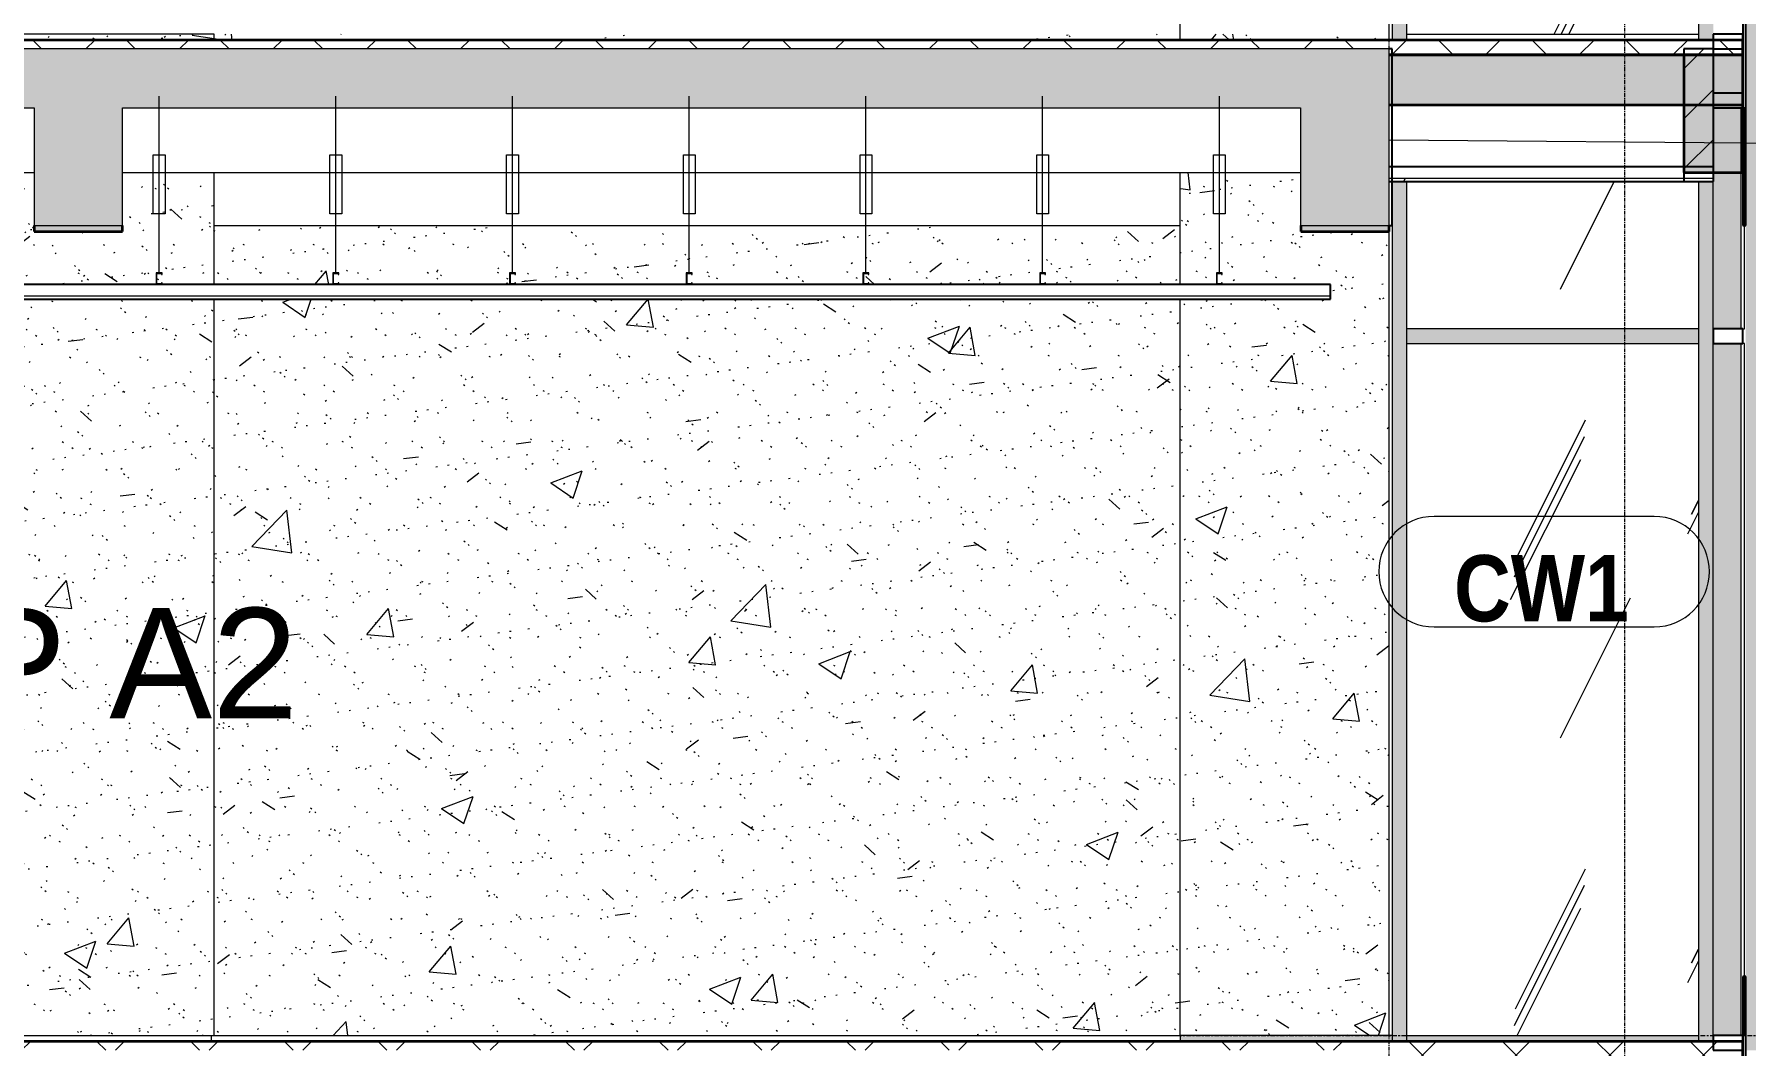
# Model space of a CAD drawing. Header units: millimetres. Extents: x 3451 to 201731, y -8641 to 35300.
# Drawn here: x 39936 to 45747, y 5565 to 9000 of the extents above; entities that cross this region are included whole.
import ezdxf

# ---------------------------------------------------------------- set-up
doc = ezdxf.new("R2010")
doc.units = ezdxf.units.MM
doc.linetypes.add('Centre', pattern=[31.75, 6.35, -4.7625, 15.875, -4.7625])
doc.linetypes.add('Grid Line', pattern=[22.225, 12.7, -3.175, 3.175, -3.175])
for name, color, linetype, lineweight in [('0-1', 7, 'Continuous', 5), ('A-AREA-IDEN', 2, 'Continuous', 9), ('A-CLNG', 13, 'Continuous', 9), ('A-CLNG-1', 13, 'Continuous', 25), ('A-CLNG-PATT-1', 13, 'Continuous', 9), ('A-DETL-GENF', 92, 'Continuous', 9), ('A-DETL-GENF-1', 7, 'Continuous', 9), ('A-DETL-THIN', 151, 'Continuous', 9), ('A-FLOR-1', 10, 'Continuous', 35), ('A-FLOR-3', 192, 'Continuous', 35), ('A-FLOR-LEVL-2', 51, 'Centre', 9), ('A-FLOR-PATT-1', 7, 'Continuous', 9), ('A-FLOR-PATT-3', 8, 'Continuous', 9), ('A-GLAZ-CURT', 52, 'Continuous', 9), ('A-GLAZ-CURT-1', 52, 'Continuous', 18), ('A-GLAZ-CWMG', 51, 'Continuous', 9), ('A-GLAZ-CWMG-1', 51, 'Continuous', 25), ('A-WALL', 113, 'Continuous', 9), ('A-WALL-1', 113, 'Continuous', 25), ('A-WALL-IDEN', 211, 'Continuous', 9), ('A-WALL-PATT-3', 111, 'Continuous', 5), ('A-WALL-PATT-4', 111, 'Continuous', 9), ('I-WALL', 2, 'Continuous', 9), ('I-WALL-2', 2, 'Continuous', 25), ('S-BEAM-1', 12, 'Continuous', 5), ('S-BEAM-2', 10, 'Continuous', 35), ('S-BEAM-3', 7, 'Continuous', 9), ('S-COLS-1', 7, 'Continuous', 9), ('S-GRID-1', 1, 'Grid Line', 9)]:
    doc.layers.add(name, color=color, linetype=linetype, lineweight=lineweight)
doc.styles.add('Arial_1', font='arial.ttf', dxfattribs={"height": 375})
doc.styles.add('Arial_B', font='arialbd.ttf', dxfattribs={"width": 0.85, "height": 225})
pattern_1 = [(45, (49422.43, 14125), (-159.099, 159.099), []), (135, (49422.43, 14125), (-159.099, -159.099), [])]
pattern_2 = [(0, (49422.43, 14125), (1219.2, 304.8), [50.292, -864.108, 50.292, -864.108, -4876.8]), (0, (49422.43, 14125), (1219.2, 304.8), [-1828.8, 50.292, -1778.508, 50.292, -864.108, -2133.6]), (0, (49422.43, 14125), (1219.2, 304.8), [-4572, 50.292, -559.308, 50.292, -1473.708]), (120, (49879.63, 14277.4), (-873.5645, 903.458), [50.292, -864.108, 50.292, -5740.908]), (120, (49879.63, 14277.4), (-873.5645, 903.458), [-964.692, -864.108, 50.292, -1778.508, -3048]), (120, (49879.63, 14277.4), (-873.5645, 903.458), [-3657.6, 50.292, -864.108, 50.292, -2083.308]), (120, (49879.63, 14277.4), (-873.5645, 903.458), [-4622.292, -559.308, 50.292, -1473.708]), (240, (50032.03, 14887), (-345.6355, -1208.258), [50.292, -864.108, 50.292, -5740.908]), (240, (50032.03, 14887), (-345.6355, -1208.258), [-964.692, -864.108, 50.292, -1778.508, -3048]), (240, (50032.03, 14887), (-345.6355, -1208.258), [-3657.6, 50.292, -864.108, 50.292, -2083.308]), (240, (50032.03, 14887), (-345.6355, -1208.258), [-4622.292, -559.308, 50.292, -1473.708])]
pattern_3 = [(63.435, (51212.7, 14229.33), (-0.001, 1524), [532.46, -2875.3]), (63.435, (49688.7, 14229.33), (-0.001, 1524), [532.46, -2875.3]), (63.435, (51942.24, 14523.8), (-0.001, 1524), [532.46, -2875.3]), (63.435, (50418.24, 14523.8), (-0.001, 1524), [532.46, -2875.3]), (63.435, (51831.8, 14419.83), (-0.001, 1524), [532.46, -2875.3]), (63.435, (50307.8, 14419.83), (-0.001, 1524), [532.46, -2875.3]), (63.435, (51719.26, 15015.1), (-0.001, 1524), [258.8, -3148.97]), (63.435, (50195.26, 15015.1), (-0.001, 1524), [258.8, -3148.97]), (63.435, (51645.65, 14922.95), (-0.001, 1524), [532.46, -2875.3]), (63.435, (50121.65, 14922.95), (-0.001, 1524), [532.46, -2875.3]), (63.435, (51658.64, 14989.1), (-0.001, 1524), [532.46, -2875.3]), (63.435, (50134.64, 14989.1), (-0.001, 1524), [532.46, -2875.3]), (63.435, (51043.8, 14698.94), (-0.001, 1524), [532.46, -2875.3]), (63.435, (49519.8, 14698.94), (-0.001, 1524), [532.46, -2875.3]), (63.435, (51056.8, 14776.9), (-0.001, 1524), [532.46, -2875.3]), (63.435, (49532.8, 14776.9), (-0.001, 1524), [532.46, -2875.3]), (63.435, (51060.3, 14833.1), (-0.001, 1524), [532.46, -2875.3]), (63.435, (49536.3, 14833.1), (-0.001, 1524), [532.46, -2875.3])]
pattern_4 = [(50, (49422.4, 14125), (1093.104, -95.634), [114.3, -1257.3]), (355, (49422.4, 14125), (-211.46, 1146.34), [91.44, -1005.84]), (100.451, (49513.5, 14117), (881.66, 1050.7), [97.14, -1068.54]), (46.184, (49422.4, 14429.8), (1626.47, -252.26), [171.45, -1885.95]), (96.636, (49558, 14408.8), (1424.42, 1484.57), [145.71, -1602.81]), (351.184, (49422.4, 14429.8), (1424.43, 1484.55), [137.16, -1508.76]), (21, (49574.8, 14353.6), (909.686, -613.59), [114.3, -1257.3]), (326, (49574.8, 14353.6), (370.81, 1105.13), [91.44, -1005.84]), (71.451, (49650.6, 14302.5), (1280.5, 491.53), [97.14, -1068.54]), (37.5, (49422.43, 14125), (18.531, 507.33), [50.292, -943.356, 50.292, -970.788, -1009.65]), (37.5, (49422.43, 14125), (18.531, 507.33), [-2014.73, 50.29, -959.36]), (7.5, (49422.43, 14125), (400.918, 601.084), [50.292, -531.876, 50.292, -920.496, -384.81]), (7.5, (49422.43, 14125), (400.918, 601.084), [-1552.956, 50.29, -334.52]), (327.5, (49082.58, 14125), (813.545, -34.374), [50.292, -330.708, 50.292, -1138.428, -1577.34]), (327.5, (49082.58, 14125), (813.545, -34.374), [-1569.72, 50.29, -1527.05]), (317.5, (48930.2, 14125), (888.775, 152.56), [50.29, -445.01, 50.29, -739.14, -1120.14]), (317.5, (48930.2, 14125), (888.775, 152.56), [-1284.73, 50.29, -1069.85])]
pattern_5 = [(37.5, (49422.43, 14125), (-4.7995, 146.8239), [5.029, -110.795, 5.029, -124.511, -123.825]), (37.5, (49422.43, 14125), (-4.7995, 146.8239), [-245.364, 5.029, -118.796]), (7.5, (49422.43, 14125), (134.8574, 215.0472), [5.029, -57.455, 5.029, -99.365, -40.005]), (7.5, (49422.43, 14125), (134.8574, 215.0472), [-166.878, 5.029, -34.976]), (327.5, (49328.7, 14125), (237.2978, 0.4316), [5.029, -33.071, 5.029, -132.131, -179.07]), (327.5, (49328.7, 14125), (237.2978, 0.4316), [-175.26, 5.029, -174.041]), (317.5, (49328.7, 14125), (229.067, 66.8792), [5.029, -14.021, 5.029, -84.887, -102.87]), (317.5, (49328.7, 14125), (229.067, 66.8792), [-108.966, 5.029, -97.841])]

# ---------------------------------------------------------------- blocks, each defined once
blk = doc.blocks.new('NCV_TKTC_KET CAU_rvt-1-TKCS_MẶT CẮT C')
at = {"layer": 'A-FLOR-PATT-1'}
blk.add_hatch(color=256, dxfattribs=at).paths.add_polyline_path([(44536.9, 8760), (45737.4, 8760), (45737.4, 8930), (44536.9, 8930)])
at = {"layer": 'S-BEAM-1'}
for points in [[(45537.4, 8530), (45737.4, 8530), (45737.4, 8930), (45537.4, 8930)], [(40235.6, 8330), (40235.6, 8350), (39935.6, 8350), (39935.6, 8330)], [(44536.9, 8330), (44536.9, 8350), (44236.9, 8350), (44236.9, 8330)]]:
    blk.add_hatch(color=256, dxfattribs=at).paths.add_polyline_path(points)
at = {"layer": 'A-FLOR-1'}
for p, q in [((45737.4, 8930), (44536.9, 8930)), ((45737.4, 8760), (45737.4, 8930)), ((44536.9, 8760), (45737.4, 8760))]:
    blk.add_line(p, q, dxfattribs=at)
at = {"layer": 'S-BEAM-2'}
for p, q in [((45737.4, 8930), (45537.4, 8930)), ((45537.4, 8930), (45537.4, 8530)), ((45737.4, 8530), (45737.4, 8930)), ((45537.4, 8530), (45737.4, 8530)), ((39935.6, 8350), (39935.6, 8330)), ((39935.6, 8330), (40235.6, 8330)), ((40235.6, 8330), (40235.6, 8350)), ((44236.9, 8350), (44236.9, 8330)), ((44236.9, 8330), (44536.9, 8330)), ((44536.9, 8330), (44536.9, 8350))]:
    blk.add_line(p, q, dxfattribs=at)
at = {"layer": 'S-BEAM-3'}
for p, q in [((35735.3, 8530), (39935.6, 8530)), ((40235.6, 8530), (44235.3, 8530)), ((40546.9, 8350), (43827, 8350))]:
    blk.add_line(p, q, dxfattribs=at)
at = {"layer": 'S-COLS-1'}
blk.add_line((40536.9, 5600), (40536.9, 5580), dxfattribs=at)
blk = doc.blocks.new('System Panel - Glazed-1838995-TKCS_MẶT CẮT C')
at = {"layer": 'A-GLAZ-CURT-1'}
for p, q in [((45731, 7950), (45731, 5600)), ((45743, 7950), (45731, 7950)), ((45743, 5600), (45743, 7950)), ((45731, 5600), (45743, 5600))]:
    blk.add_line(p, q, dxfattribs=at)
blk = doc.blocks.new('System Panel - Glazed-1838997-TKCS_MẶT CẮT C')
at = {"layer": 'A-GLAZ-CURT-1'}
for p, q in [((45731, 8750), (45731, 8000)), ((45743, 8750), (45731, 8750)), ((45743, 8000), (45743, 8750)), ((45731, 8000), (45743, 8000))]:
    blk.add_line(p, q, dxfattribs=at)
blk = doc.blocks.new('Rectangular Mullion - 50 x 100mm-1838988-TKCS_MẶT CẮT C')
at = {"layer": 'A-GLAZ-CWMG-1'}
for p, q in [((45637, 8800), (45637, 8750)), ((45737, 8800), (45637, 8800)), ((45737, 8750), (45737, 8800)), ((45637, 8750), (45737, 8750))]:
    blk.add_line(p, q, dxfattribs=at)
blk = doc.blocks.new('Rectangular Mullion - 50 x 100mm-1838989-TKCS_MẶT CẮT C')
at = {"layer": 'A-GLAZ-CWMG-1'}
for p, q in [((45637, 5600), (45637, 5550)), ((45737, 5600), (45637, 5600)), ((45737, 5550), (45737, 5600)), ((45637, 5550), (45737, 5550))]:
    blk.add_line(p, q, dxfattribs=at)
blk = doc.blocks.new('Rectangular Mullion - 50 x 100mm-1838991-TKCS_MẶT CẮT C')
at = {"layer": 'A-GLAZ-CWMG-1'}
for p, q in [((45637, 8000), (45637, 7950)), ((45737, 8000), (45637, 8000)), ((45737, 7950), (45737, 8000)), ((45637, 7950), (45737, 7950))]:
    blk.add_line(p, q, dxfattribs=at)
blk = doc.blocks.new('Rectangular Mullion - 50 x 100mm-1838993-TKCS_MẶT CẮT C')
at = {"layer": 'A-GLAZ-CWMG'}
blk.add_hatch(color=256, dxfattribs=at).paths.add_polyline_path([(45731, 5600), (45731, 7950), (45637, 7950), (45637, 5600)])
blk.add_line((45637, 5600), (45637, 7950), dxfattribs=at)
blk = doc.blocks.new('Rectangular Mullion - 50 x 100mm-1838994-TKCS_MẶT CẮT C')
at = {"layer": 'A-GLAZ-CWMG'}
blk.add_hatch(color=256, dxfattribs=at).paths.add_polyline_path([(45731, 8000), (45731, 8530), (45637.4, 8530), (45637, 8000)])
blk.add_line((45637, 8000), (45637, 8500), dxfattribs=at)
blk = doc.blocks.new('System Panel - Glazed-1901964-TKCS_MẶT CẮT C')
at = {"layer": 'A-GLAZ-CURT'}
h = blk.add_hatch(dxfattribs=at)
h.set_pattern_fill('FP_2', color=256, style=0, pattern_type=2)
h.set_pattern_definition(pattern_3)
h.paths.add_polyline_path([(44596.9, 5600), (45586.9, 5600), (45586.9, 7950), (44596.9, 7950), (44596.9, 5751.7)])
blk.add_line((44596.9, 5600), (45586.9, 5600), dxfattribs=at)
blk = doc.blocks.new('Rectangular Mullion - 50 x 100mm-1838999-TKCS_MẶT CẮT C')
at = {"layer": 'A-GLAZ-CWMG'}
blk.add_hatch(color=256, dxfattribs=at).paths.add_polyline_path([(45636.9, 5580), (45636.9, 7975), (45586.9, 7975), (45586.9, 5580)])
for p, q in [((45586.9, 7975), (45586.9, 5580)), ((45636.9, 5580), (45636.9, 7975))]:
    blk.add_line(p, q, dxfattribs=at)
blk = doc.blocks.new('Rectangular Mullion - 50 x 100mm-1839001-TKCS_MẶT CẮT C')
at = {"layer": 'A-GLAZ-CWMG'}
blk.add_hatch(color=256, dxfattribs=at).paths.add_polyline_path([(44596.9, 7975), (44596.9, 8500), (44546.9, 8500), (44546.9, 7975), (44587.3, 7975)])
for p, q in [((44596.9, 7975), (44596.9, 8500)), ((44546.9, 8350), (44546.9, 7975))]:
    blk.add_line(p, q, dxfattribs=at)
blk = doc.blocks.new('System Panel - Glazed-1901965-TKCS_MẶT CẮT C')
at = {"layer": 'A-GLAZ-CURT'}
h = blk.add_hatch(dxfattribs=at)
h.set_pattern_fill('FP_2', color=256, style=0, pattern_type=2)
h.set_pattern_definition(pattern_3)
h.paths.add_polyline_path([(44596.9, 8000), (45586.9, 8000), (45586.9, 8500), (44596.9, 8500), (44596.9, 8149.7)])
blk = doc.blocks.new('Rectangular Mullion - 50 x 100mm-1839000-TKCS_MẶT CẮT C')
at = {"layer": 'A-GLAZ-CWMG'}
blk.add_hatch(color=256, dxfattribs=at).paths.add_polyline_path([(45586.9, 7975), (45636.9, 7975), (45636.9, 8500), (45586.9, 8500), (45586.9, 8149.7)])
for p, q in [((45586.9, 8500), (45586.9, 7975)), ((45636.9, 7975), (45636.9, 8500))]:
    blk.add_line(p, q, dxfattribs=at)
blk = doc.blocks.new('Rectangular Mullion - 50 x 100mm-1839002-TKCS_MẶT CẮT C')
at = {"layer": 'A-GLAZ-CWMG'}
blk.add_hatch(color=256, dxfattribs=at).paths.add_polyline_path([(44596.9, 5580), (44596.9, 7975), (44546.9, 7975), (44546.9, 5580), (44587.3, 5580)])
for p, q in [((44546.9, 7975), (44546.9, 5600)), ((44596.9, 5580), (44596.9, 7975))]:
    blk.add_line(p, q, dxfattribs=at)
blk = doc.blocks.new('Rectangular Mullion - 50 x 100mm-1901958-TKCS_MẶT CẮT C')
at = {"layer": 'A-GLAZ-CWMG'}
blk.add_hatch(color=256, dxfattribs=at).paths.add_polyline_path([(44596.9, 7950), (45586.9, 7950), (45586.9, 8000), (44596.9, 8000)])
for p, q in [((44596.9, 7950), (44596.9, 8000)), ((45586.9, 8000), (44596.9, 8000)), ((45586.9, 8000), (45586.9, 7950)), ((44596.9, 7950), (45586.9, 7950))]:
    blk.add_line(p, q, dxfattribs=at)
blk = doc.blocks.new('System Panel - Glazed-1903583-TKCS_MẶT CẮT C')
at = {"layer": 'A-GLAZ-CURT'}
h = blk.add_hatch(dxfattribs=at)
h.set_pattern_fill('FP_2', color=256, style=0, pattern_type=2)
h.set_pattern_definition(pattern_3)
h.paths.add_polyline_path([(45587.4, 9000), (45587.4, 11350), (44596.9, 11350), (44596.9, 9000)])
blk.add_line((44596.9, 9000), (45587.4, 9000), dxfattribs=at)
blk = doc.blocks.new('Rectangular Mullion - 50 x 100mm-V131-TKCS_MẶT CẮT C')
at = {"layer": 'A-GLAZ-CWMG'}
blk.add_hatch(color=256, dxfattribs=at).paths.add_polyline_path([(45587.4, 8980), (45637, 8980), (45637, 11375), (45587.4, 11375), (45587.4, 9000)])
blk.add_line((45587.4, 11375), (45587.4, 8980), dxfattribs=at)
blk = doc.blocks.new('Rectangular Mullion - 50 x 100mm-V134-TKCS_MẶT CẮT C')
at = {"layer": 'A-GLAZ-CWMG'}
blk.add_hatch(color=256, dxfattribs=at).paths.add_polyline_path([(44596.9, 8980), (44596.9, 11375), (44546.9, 11375), (44546.9, 8980), (44587.3, 8980)])
for p, q in [((44546.9, 11375), (44546.9, 8980)), ((44596.9, 8980), (44596.9, 11375))]:
    blk.add_line(p, q, dxfattribs=at)
blk = doc.blocks.new('Repeating Detail - THANH TREO TRẦN 600-V268-TKCS_MẶT CẮT C')
at = {"layer": 'A-DETL-GENF'}
for points in [[(40349.8, 25150), (40369.8, 25150), (40369.8, 25156), (40367.3, 25152.5), (40352.3, 25152.5), (40352.3, 25187.5), (40367.3, 25187.5), (40369.8, 25184), (40369.8, 25190), (40349.8, 25190)], [(40949.8, 25150), (40969.8, 25150), (40969.8, 25156), (40967.3, 25152.5), (40952.3, 25152.5), (40952.3, 25187.5), (40967.3, 25187.5), (40969.8, 25184), (40969.8, 25190), (40949.8, 25190)], [(41549.8, 25150), (41569.8, 25150), (41569.8, 25156), (41567.3, 25152.5), (41552.3, 25152.5), (41552.3, 25187.5), (41567.3, 25187.5), (41569.8, 25184), (41569.8, 25190), (41549.8, 25190)], [(42149.8, 25150), (42169.8, 25150), (42169.8, 25156), (42167.3, 25152.5), (42152.3, 25152.5), (42152.3, 25187.5), (42167.3, 25187.5), (42169.8, 25184), (42169.8, 25190), (42149.8, 25190)], [(42749.8, 25150), (42769.8, 25150), (42769.8, 25156), (42767.3, 25152.5), (42752.3, 25152.5), (42752.3, 25187.5), (42767.3, 25187.5), (42769.8, 25184), (42769.8, 25190), (42749.8, 25190)], [(43349.8, 25150), (43369.8, 25150), (43369.8, 25156), (43367.3, 25152.5), (43352.3, 25152.5), (43352.3, 25187.5), (43367.3, 25187.5), (43369.8, 25184), (43369.8, 25190), (43349.8, 25190)], [(43949.8, 25150), (43969.8, 25150), (43969.8, 25156), (43967.3, 25152.5), (43952.3, 25152.5), (43952.3, 25187.5), (43967.3, 25187.5), (43969.8, 25184), (43969.8, 25190), (43949.8, 25190)]]:
    blk.add_hatch(color=256, dxfattribs=at).paths.add_polyline_path(points)
for p, q in [((40359.8, 25190), (40359.8, 25790)), ((40959.8, 25190), (40959.8, 25790)), ((41559.8, 25190), (41559.8, 25790)), ((42159.8, 25190), (42159.8, 25790)), ((42759.8, 25190), (42759.8, 25790)), ((43359.8, 25190), (43359.8, 25790)), ((43959.8, 25190), (43959.8, 25790)), ((40339.8, 25590), (40379.8, 25590)), ((40339.8, 25390), (40339.8, 25590)), ((40379.8, 25590), (40379.8, 25390)), ((40939.8, 25590), (40979.8, 25590)), ((40939.8, 25390), (40939.8, 25590)), ((40979.8, 25590), (40979.8, 25390)), ((41539.8, 25590), (41579.8, 25590)), ((41539.8, 25390), (41539.8, 25590)), ((41579.8, 25590), (41579.8, 25390)), ((42139.8, 25590), (42179.8, 25590)), ((42139.8, 25390), (42139.8, 25590)), ((42179.8, 25590), (42179.8, 25390)), ((42739.8, 25590), (42779.8, 25590)), ((42739.8, 25390), (42739.8, 25590)), ((42779.8, 25590), (42779.8, 25390)), ((43339.8, 25590), (43379.8, 25590)), ((43339.8, 25390), (43339.8, 25590)), ((43379.8, 25590), (43379.8, 25390)), ((43939.8, 25590), (43979.8, 25590)), ((43939.8, 25390), (43939.8, 25590)), ((43979.8, 25590), (43979.8, 25390)), ((40379.8, 25390), (40339.8, 25390)), ((40979.8, 25390), (40939.8, 25390)), ((41579.8, 25390), (41539.8, 25390)), ((42179.8, 25390), (42139.8, 25390)), ((42779.8, 25390), (42739.8, 25390)), ((43379.8, 25390), (43339.8, 25390)), ((43979.8, 25390), (43939.8, 25390)), ((40369.8, 25190), (40349.8, 25190)), ((40349.8, 25190), (40349.8, 25150)), ((40369.8, 25190), (40349.8, 25190)), ((40349.8, 25190), (40349.8, 25150)), ((40352.3, 25187.5), (40367.3, 25187.5)), ((40352.3, 25152.5), (40352.3, 25187.5)), ((40352.3, 25152.5), (40352.3, 25187.5)), ((40352.3, 25187.5), (40367.3, 25187.5)), ((40367.3, 25187.5), (40367.3, 25184)), ((40367.3, 25187.5), (40367.3, 25184)), ((40367.3, 25184), (40369.8, 25184)), ((40367.3, 25184), (40369.8, 25184)), ((40369.8, 25184), (40369.8, 25190)), ((40369.8, 25184), (40369.8, 25190)), ((40969.8, 25190), (40949.8, 25190)), ((40949.8, 25190), (40949.8, 25150)), ((40969.8, 25190), (40949.8, 25190)), ((40949.8, 25190), (40949.8, 25150)), ((40952.3, 25187.5), (40967.3, 25187.5)), ((40952.3, 25152.5), (40952.3, 25187.5)), ((40952.3, 25152.5), (40952.3, 25187.5)), ((40952.3, 25187.5), (40967.3, 25187.5)), ((40967.3, 25187.5), (40967.3, 25184)), ((40967.3, 25187.5), (40967.3, 25184)), ((40967.3, 25184), (40969.8, 25184)), ((40967.3, 25184), (40969.8, 25184)), ((40969.8, 25184), (40969.8, 25190)), ((40969.8, 25184), (40969.8, 25190)), ((41569.8, 25190), (41549.8, 25190)), ((41549.8, 25190), (41549.8, 25150)), ((41569.8, 25190), (41549.8, 25190)), ((41549.8, 25190), (41549.8, 25150)), ((41552.3, 25187.5), (41567.3, 25187.5)), ((41552.3, 25152.5), (41552.3, 25187.5)), ((41552.3, 25152.5), (41552.3, 25187.5)), ((41552.3, 25187.5), (41567.3, 25187.5)), ((41567.3, 25187.5), (41567.3, 25184)), ((41567.3, 25187.5), (41567.3, 25184)), ((41567.3, 25184), (41569.8, 25184)), ((41567.3, 25184), (41569.8, 25184)), ((41569.8, 25184), (41569.8, 25190)), ((41569.8, 25184), (41569.8, 25190)), ((42169.8, 25190), (42149.8, 25190)), ((42149.8, 25190), (42149.8, 25150)), ((42169.8, 25190), (42149.8, 25190)), ((42149.8, 25190), (42149.8, 25150)), ((42152.3, 25187.5), (42167.3, 25187.5)), ((42152.3, 25152.5), (42152.3, 25187.5)), ((42152.3, 25152.5), (42152.3, 25187.5)), ((42152.3, 25187.5), (42167.3, 25187.5)), ((42167.3, 25187.5), (42167.3, 25184)), ((42167.3, 25187.5), (42167.3, 25184)), ((42167.3, 25184), (42169.8, 25184)), ((42167.3, 25184), (42169.8, 25184)), ((42169.8, 25184), (42169.8, 25190)), ((42169.8, 25184), (42169.8, 25190)), ((42769.8, 25190), (42749.8, 25190)), ((42749.8, 25190), (42749.8, 25150)), ((42769.8, 25190), (42749.8, 25190)), ((42749.8, 25190), (42749.8, 25150)), ((42752.3, 25187.5), (42767.3, 25187.5)), ((42752.3, 25152.5), (42752.3, 25187.5)), ((42752.3, 25152.5), (42752.3, 25187.5)), ((42752.3, 25187.5), (42767.3, 25187.5)), ((42767.3, 25187.5), (42767.3, 25184)), ((42767.3, 25187.5), (42767.3, 25184)), ((42767.3, 25184), (42769.8, 25184)), ((42767.3, 25184), (42769.8, 25184)), ((42769.8, 25184), (42769.8, 25190)), ((42769.8, 25184), (42769.8, 25190)), ((43369.8, 25190), (43349.8, 25190)), ((43349.8, 25190), (43349.8, 25150)), ((43369.8, 25190), (43349.8, 25190)), ((43349.8, 25190), (43349.8, 25150)), ((43352.3, 25187.5), (43367.3, 25187.5)), ((43352.3, 25152.5), (43352.3, 25187.5)), ((43352.3, 25152.5), (43352.3, 25187.5)), ((43352.3, 25187.5), (43367.3, 25187.5)), ((43367.3, 25187.5), (43367.3, 25184)), ((43367.3, 25187.5), (43367.3, 25184)), ((43367.3, 25184), (43369.8, 25184)), ((43367.3, 25184), (43369.8, 25184)), ((43369.8, 25184), (43369.8, 25190)), ((43369.8, 25184), (43369.8, 25190)), ((43969.8, 25190), (43949.8, 25190)), ((43949.8, 25190), (43949.8, 25150)), ((43969.8, 25190), (43949.8, 25190)), ((43949.8, 25190), (43949.8, 25150)), ((43952.3, 25187.5), (43967.3, 25187.5)), ((43952.3, 25152.5), (43952.3, 25187.5)), ((43952.3, 25152.5), (43952.3, 25187.5)), ((43952.3, 25187.5), (43967.3, 25187.5)), ((43967.3, 25187.5), (43967.3, 25184)), ((43967.3, 25187.5), (43967.3, 25184)), ((43967.3, 25184), (43969.8, 25184)), ((43967.3, 25184), (43969.8, 25184)), ((43969.8, 25184), (43969.8, 25190)), ((43969.8, 25184), (43969.8, 25190)), ((40349.8, 25150), (40369.8, 25150)), ((40349.8, 25150), (40369.8, 25150)), ((40367.3, 25152.5), (40352.3, 25152.5)), ((40367.3, 25152.5), (40352.3, 25152.5)), ((40369.8, 25156), (40367.3, 25156)), ((40367.3, 25156), (40367.3, 25152.5)), ((40369.8, 25156), (40367.3, 25156)), ((40367.3, 25156), (40367.3, 25152.5)), ((40369.8, 25150), (40369.8, 25156)), ((40369.8, 25150), (40369.8, 25156)), ((40949.8, 25150), (40969.8, 25150)), ((40949.8, 25150), (40969.8, 25150)), ((40967.3, 25152.5), (40952.3, 25152.5)), ((40967.3, 25152.5), (40952.3, 25152.5)), ((40969.8, 25156), (40967.3, 25156)), ((40967.3, 25156), (40967.3, 25152.5)), ((40969.8, 25156), (40967.3, 25156)), ((40967.3, 25156), (40967.3, 25152.5)), ((40969.8, 25150), (40969.8, 25156)), ((40969.8, 25150), (40969.8, 25156)), ((41549.8, 25150), (41569.8, 25150)), ((41549.8, 25150), (41569.8, 25150)), ((41567.3, 25152.5), (41552.3, 25152.5)), ((41567.3, 25152.5), (41552.3, 25152.5)), ((41569.8, 25156), (41567.3, 25156)), ((41567.3, 25156), (41567.3, 25152.5)), ((41569.8, 25156), (41567.3, 25156)), ((41567.3, 25156), (41567.3, 25152.5)), ((41569.8, 25150), (41569.8, 25156)), ((41569.8, 25150), (41569.8, 25156)), ((42149.8, 25150), (42169.8, 25150)), ((42149.8, 25150), (42169.8, 25150)), ((42167.3, 25152.5), (42152.3, 25152.5)), ((42167.3, 25152.5), (42152.3, 25152.5)), ((42169.8, 25156), (42167.3, 25156)), ((42167.3, 25156), (42167.3, 25152.5)), ((42169.8, 25156), (42167.3, 25156)), ((42167.3, 25156), (42167.3, 25152.5)), ((42169.8, 25150), (42169.8, 25156)), ((42169.8, 25150), (42169.8, 25156)), ((42749.8, 25150), (42769.8, 25150)), ((42749.8, 25150), (42769.8, 25150)), ((42767.3, 25152.5), (42752.3, 25152.5)), ((42767.3, 25152.5), (42752.3, 25152.5)), ((42769.8, 25156), (42767.3, 25156)), ((42767.3, 25156), (42767.3, 25152.5)), ((42769.8, 25156), (42767.3, 25156)), ((42767.3, 25156), (42767.3, 25152.5)), ((42769.8, 25150), (42769.8, 25156)), ((42769.8, 25150), (42769.8, 25156)), ((43349.8, 25150), (43369.8, 25150)), ((43349.8, 25150), (43369.8, 25150)), ((43367.3, 25152.5), (43352.3, 25152.5)), ((43367.3, 25152.5), (43352.3, 25152.5)), ((43369.8, 25156), (43367.3, 25156)), ((43367.3, 25156), (43367.3, 25152.5)), ((43369.8, 25156), (43367.3, 25156)), ((43367.3, 25156), (43367.3, 25152.5)), ((43369.8, 25150), (43369.8, 25156)), ((43369.8, 25150), (43369.8, 25156)), ((43949.8, 25150), (43969.8, 25150)), ((43949.8, 25150), (43969.8, 25150)), ((43967.3, 25152.5), (43952.3, 25152.5)), ((43967.3, 25152.5), (43952.3, 25152.5)), ((43969.8, 25156), (43967.3, 25156)), ((43967.3, 25156), (43967.3, 25152.5)), ((43969.8, 25156), (43967.3, 25156)), ((43967.3, 25156), (43967.3, 25152.5)), ((43969.8, 25150), (43969.8, 25156)), ((43969.8, 25150), (43969.8, 25156))]:
    blk.add_line(p, q, dxfattribs=at)
blk = doc.blocks.new('CTL_WALL TAG NO MARK - 10-2062273-TKCS_MẶT CẮT C')
at = {"layer": 'A-WALL-IDEN'}
for p, q in [((19381.5, 10762.5), (18633.8, 10762.5)), ((18633.8, 10387.5), (19381.5, 10387.5))]:
    blk.add_line(p, q, dxfattribs=at)
for centre, start, end in [((18633.8, 10575), 90, 270), ((19381.5, 10575), 270, 90)]:
    blk.add_arc(centre, 187.5, start, end, dxfattribs=at)

msp = doc.modelspace()

# ---------------------------------------------------------------- hatches: boundary and pattern name
at = {"layer": 'A-CLNG-PATT-1'}
h = msp.add_hatch(dxfattribs=at)
h.set_pattern_fill('FP_7', color=256, style=0, pattern_type=2)
h.set_pattern_definition(pattern_2)
h.paths.add_polyline_path([(44587.3, 8500), (45637.4, 8500), (45637.4, 8510), (44536.9, 8510), (44536.9, 8500)])
h = msp.add_hatch(dxfattribs=at)
h.set_pattern_fill('FP_7', color=256, style=0, pattern_type=2)
h.set_pattern_definition(pattern_2)
h.paths.add_polyline_path([(44337, 8100), (44337, 8110), (27136.9, 8110), (27136.9, 8100), (43301.1, 8100)])
at = {"layer": 'A-DETL-GENF-1'}
msp.add_hatch(color=256, dxfattribs=at).paths.add_polyline_path([(39935.6, 8350), (40235.6, 8350), (40235.6, 8750), (44235.3, 8750), (44235.3, 8350), (44536.9, 8350), (44536.9, 8950), (23337.4, 8950), (23337.4, 8550), (23535.3, 8550), (23535.3, 8750), (26536.9, 8750), (26536.9, 8550), (26735.3, 8550), (26735.3, 8750), (28436.9, 8749.2), (28436.9, 8500), (28636.9, 8500), (28636.9, 8750), (30536.9, 8749.2), (30536.9, 8500), (30735.3, 8500), (30735.3, 8750), (33335.3, 8750), (33335.3, 8500), (33537.4, 8500), (33537.4, 8750), (35535.3, 8749.2), (35535.3, 8500), (35735.3, 8500), (35735.3, 8750), (39935.6, 8750)])
at = {"layer": 'A-FLOR-PATT-3'}
h = msp.add_hatch(dxfattribs=at)
h.set_pattern_fill('FP_6', color=256, style=0, pattern_type=2)
h.set_pattern_definition(pattern_1)
h.paths.add_polyline_path([(44587.3, 8930), (45737.4, 8930), (45737.4, 8980), (27136.9, 8980), (27136.9, 8950), (44536.9, 8950), (44536.9, 8930)])
h = msp.add_hatch(dxfattribs=at)
h.set_pattern_fill('FP_6', color=256, style=0, pattern_type=2)
h.set_pattern_definition(pattern_1)
h.paths.add_polyline_path([(45737.4, 5530), (45737.4, 5580), (27136.9, 5580), (27136.9, 5550), (44536.9, 5550), (44536.9, 5530), (45230.4, 5530)])
at = {"layer": 'A-WALL-PATT-3'}
h = msp.add_hatch(color=256, dxfattribs=at)
h.paths.add_polyline_path([(45747.4, 8950), (53301.9, 8950), (53301.9, 12350), (45747.4, 12350), (45747.4, 8954.5)])
h.paths.add_polyline_path([(45737, 8980), (45737.4, 8980), (45737, 9000)])
h.paths.add_polyline_path([(45832, 9914.4), (45832, 11314.4), (49032, 11314.4), (49032, 9914.4), (45872.9, 9914.4)])
h.paths.add_polyline_path([(45737, 11350), (45737.4, 11350), (45737, 11375)])
h = msp.add_hatch(color=256, dxfattribs=at)
h.paths.add_polyline_path([(45747.4, 5550), (53301.9, 5550), (53301.9, 8950), (45747.4, 8950), (45747.4, 5554.5)])
h.paths.add_polyline_path([(45872.9, 6514.4), (45832, 6514.4), (45832, 7914.4), (49032, 7914.4), (49032, 6514.4), (45873.5, 6514.4)])
h.paths.add_polyline_path([(45737, 7950), (45737.4, 7950), (45737, 7975)])
h = msp.add_hatch(color=256, dxfattribs=at)
h.paths.add_polyline_path([(44536.9, 2200), (44536.9, 3290), (43826.9, 3290), (43826.9, 2200)])
h.paths.add_polyline_path([(43826.9, 3300), (44536.9, 3300), (44536.9, 4690), (43826.9, 4690), (43826.9, 3353.7)])
h.paths.add_polyline_path([(44536.9, 4700), (44536.9, 4930), (44236.9, 4930), (44235.3, 4950), (43826.9, 4950), (43826.9, 4700), (44236.9, 4700)])
h.paths.add_polyline_path([(43826.9, 5000), (44097.4, 5000), (44097.4, 5040), (44117.4, 5040), (44117.4, 5034), (44114.9, 5037.5), (44099.9, 5037.5), (44099.9, 5002.5), (44114.9, 5002.5), (44117.4, 5006), (44117.4, 5000), (44235.3, 5000), (44235.3, 5130), (43826.9, 5130)])
h.paths.add_polyline_path([(44236.9, 5580), (44536.9, 5580), (44536.9, 5600), (43826.9, 5600), (43826.9, 5580), (43944.2, 5580)])
h = msp.add_hatch(color=256, dxfattribs=at)
h.paths.add_polyline_path([(44546.9, 3094.5), (44546.9, 3290), (44536.9, 3290), (44536.9, 3100), (44538.7, 3099)])
h.paths.add_polyline_path([(44546.9, 3300), (44546.9, 4690), (44536.9, 4690), (44536.9, 3300)])
h.paths.add_polyline_path([(44536.9, 4700), (44546.9, 4700), (44546.9, 4950), (44536.9, 4950), (44536.9, 4930)])
h.paths.add_polyline_path([(44537, 5000), (44546.9, 5000), (44546.9, 5130), (44536.9, 5130), (44536.9, 5000)])
h.paths.add_polyline_path([(44536.9, 5580), (44546.9, 5580), (44546.9, 5600), (44536.9, 5600)])
at = {"layer": 'A-WALL-PATT-4'}
h = msp.add_hatch(dxfattribs=at)
h.set_pattern_fill('FP_4', color=256, style=0, pattern_type=2)
h.set_pattern_definition(pattern_4)
h.paths.add_polyline_path([(39442.6, 5600), (40546.9, 5600), (40546.9, 8100), (39236.9, 8100), (39236.9, 5600)])
h.paths.add_polyline_path([(39236.9, 8150), (39749.8, 8150), (39749.8, 8190), (39769.8, 8190), (39769.8, 8184), (39767.3, 8187.5), (39752.3, 8187.5), (39752.3, 8152.5), (39767.3, 8152.5), (39769.8, 8156), (39769.8, 8150), (40349.8, 8150), (40349.8, 8190), (40369.8, 8190), (40369.8, 8184), (40367.3, 8187.5), (40352.3, 8187.5), (40352.3, 8152.5), (40367.3, 8152.5), (40369.8, 8156), (40369.8, 8150), (40546.9, 8150), (40546.9, 8530), (40235.6, 8530), (40235.6, 8330), (39935.6, 8330), (39934.9, 8500), (39236.9, 8500)])
h.paths.add_polyline_path([(39934.9, 8980), (40546.9, 8980), (40546.9, 9000), (39236.9, 9000), (39236.9, 8980), (39442.6, 8980)])
h = msp.add_hatch(dxfattribs=at)
h.set_pattern_fill('FP_5', color=256, style=0, pattern_type=2)
h.set_pattern_definition(pattern_5)
h.paths.add_polyline_path([(39442.6, 5600), (40546.9, 5600), (40546.9, 8100), (39236.9, 8100), (39236.9, 5600)])
h.paths.add_polyline_path([(39236.9, 8150), (39749.8, 8150), (39749.8, 8190), (39769.8, 8190), (39769.8, 8184), (39767.3, 8187.5), (39752.3, 8187.5), (39752.3, 8152.5), (39767.3, 8152.5), (39769.8, 8156), (39769.8, 8150), (40349.8, 8150), (40349.8, 8190), (40369.8, 8190), (40369.8, 8184), (40367.3, 8187.5), (40352.3, 8187.5), (40352.3, 8152.5), (40367.3, 8152.5), (40369.8, 8156), (40369.8, 8150), (40546.9, 8150), (40546.9, 8530), (40235.6, 8530), (40235.6, 8330), (39935.6, 8330), (39934.9, 8500), (39236.9, 8500)])
h.paths.add_polyline_path([(39934.9, 8980), (40546.9, 8980), (40546.9, 9000), (39236.9, 9000), (39236.9, 8980), (39442.6, 8980)])
h = msp.add_hatch(dxfattribs=at)
h.set_pattern_fill('FP_4', color=256, style=0, pattern_type=2)
h.set_pattern_definition(pattern_4)
h.paths.add_polyline_path([(40728.8, 5600), (43827, 5600), (43827, 8100), (40546.9, 8100), (40546.9, 5600)])
h.paths.add_polyline_path([(43369.8, 8150), (43827, 8150), (43827, 8350), (40546.9, 8350), (40546.9, 8150), (40949.8, 8150), (40949.8, 8190), (40969.8, 8190), (40969.8, 8184), (40967.3, 8187.5), (40952.3, 8187.5), (40952.3, 8152.5), (40967.3, 8152.5), (40969.8, 8156), (40969.8, 8150), (41549.8, 8150), (41549.8, 8190), (41569.8, 8190), (41569.8, 8184), (41567.3, 8187.5), (41552.3, 8187.5), (41552.3, 8152.5), (41567.3, 8152.5), (41569.8, 8156), (41569.8, 8150), (42149.8, 8150), (42149.8, 8190), (42169.8, 8190), (42169.8, 8184), (42167.3, 8187.5), (42152.3, 8187.5), (42152.3, 8152.5), (42167.3, 8152.5), (42169.8, 8156), (42169.8, 8150), (42749.8, 8150), (42749.8, 8190), (42769.8, 8190), (42769.8, 8184), (42767.3, 8187.5), (42752.3, 8187.5), (42752.3, 8152.5), (42767.3, 8152.5), (42769.8, 8156), (42769.8, 8150), (43349.8, 8150), (43349.8, 8190), (43369.8, 8190), (43369.8, 8184), (43367.3, 8187.5), (43352.3, 8186.9), (43352.3, 8152.5), (43367.3, 8152.5), (43369.8, 8156), (43369.8, 8152.5)])
h.paths.add_polyline_path([(43301.1, 8980), (43827, 8980), (43827, 9000), (40546.9, 9000), (40546.9, 8980), (42658, 8980)])
h = msp.add_hatch(dxfattribs=at)
h.set_pattern_fill('FP_5', color=256, style=0, pattern_type=2)
h.set_pattern_definition(pattern_5)
h.paths.add_polyline_path([(40728.8, 5600), (43827, 5600), (43827, 8100), (40546.9, 8100), (40546.9, 5600)])
h.paths.add_polyline_path([(43369.8, 8150), (43827, 8150), (43827, 8350), (40546.9, 8350), (40546.9, 8150), (40949.8, 8150), (40949.8, 8190), (40969.8, 8190), (40969.8, 8184), (40967.3, 8187.5), (40952.3, 8187.5), (40952.3, 8152.5), (40967.3, 8152.5), (40969.8, 8156), (40969.8, 8150), (41549.8, 8150), (41549.8, 8190), (41569.8, 8190), (41569.8, 8184), (41567.3, 8187.5), (41552.3, 8187.5), (41552.3, 8152.5), (41567.3, 8152.5), (41569.8, 8156), (41569.8, 8150), (42149.8, 8150), (42149.8, 8190), (42169.8, 8190), (42169.8, 8184), (42167.3, 8187.5), (42152.3, 8187.5), (42152.3, 8152.5), (42167.3, 8152.5), (42169.8, 8156), (42169.8, 8150), (42749.8, 8150), (42749.8, 8190), (42769.8, 8190), (42769.8, 8184), (42767.3, 8187.5), (42752.3, 8187.5), (42752.3, 8152.5), (42767.3, 8152.5), (42769.8, 8156), (42769.8, 8150), (43349.8, 8150), (43349.8, 8190), (43369.8, 8190), (43369.8, 8184), (43367.3, 8187.5), (43352.3, 8186.9), (43352.3, 8152.5), (43367.3, 8152.5), (43369.8, 8156), (43369.8, 8152.5)])
h.paths.add_polyline_path([(43301.1, 8980), (43827, 8980), (43827, 9000), (40546.9, 9000), (40546.9, 8980), (42658, 8980)])
h = msp.add_hatch(dxfattribs=at)
h.set_pattern_fill('FP_4', color=256, style=0, pattern_type=2)
h.set_pattern_definition(pattern_4)
h.paths.add_polyline_path([(43837, 5600), (43837, 8100), (43827, 8100), (43827, 5600)])
h.paths.add_polyline_path([(43827, 8150), (43837, 8150), (43837, 8530), (43827, 8530)])
h.paths.add_polyline_path([(43827, 8980), (43837, 8980), (43837, 9000), (43827, 9000)])
h = msp.add_hatch(dxfattribs=at)
h.set_pattern_fill('FP_5', color=256, style=0, pattern_type=2)
h.set_pattern_definition(pattern_5)
h.paths.add_polyline_path([(43837, 5600), (43837, 8100), (43827, 8100), (43827, 5600)])
h.paths.add_polyline_path([(43827, 8150), (43837, 8150), (43837, 8530), (43827, 8530)])
h.paths.add_polyline_path([(43827, 8980), (43837, 8980), (43837, 9000), (43827, 9000)])
h = msp.add_hatch(dxfattribs=at)
h.set_pattern_fill('FP_4', color=256, style=0, pattern_type=2)
h.set_pattern_definition(pattern_4)
h.paths.add_polyline_path([(44536.9, 5600), (44536.9, 8330), (44236.9, 8330), (44235.3, 8530), (43837, 8530), (43837, 8150), (43949.8, 8150), (43949.8, 8190), (43969.8, 8190), (43969.8, 8184), (43967.3, 8187.5), (43952.3, 8187.5), (43952.3, 8152.5), (43967.3, 8152.5), (43969.8, 8156), (43969.8, 8150), (44337, 8149.7), (44337, 8100), (43837, 8100), (43837, 5600), (43944.2, 5600)])
h.paths.add_polyline_path([(43837, 8980), (44536.9, 8980), (44536.9, 9000), (43837, 9000)])
h = msp.add_hatch(dxfattribs=at)
h.set_pattern_fill('FP_5', color=256, style=0, pattern_type=2)
h.set_pattern_definition(pattern_5)
h.paths.add_polyline_path([(44536.9, 5600), (44536.9, 8330), (44236.9, 8330), (44235.3, 8530), (43837, 8530), (43837, 8150), (43949.8, 8150), (43949.8, 8190), (43969.8, 8190), (43969.8, 8184), (43967.3, 8187.5), (43952.3, 8187.5), (43952.3, 8152.5), (43967.3, 8152.5), (43969.8, 8156), (43969.8, 8150), (44337, 8149.7), (44337, 8100), (43837, 8100), (43837, 5600), (43944.2, 5600)])
h.paths.add_polyline_path([(43837, 8980), (44536.9, 8980), (44536.9, 9000), (43837, 9000)])
h = msp.add_hatch(dxfattribs=at)
h.set_pattern_fill('FP_1', color=256, style=0, pattern_type=2)
h.set_pattern_definition([(45, (49422.43, 14125), (-84.8528, 84.8528), [])])
h.paths.add_polyline_path([(45637.4, 8500), (45637.4, 8950), (45537.4, 8950), (45537.4, 8500)])
h = msp.add_hatch(color=256, dxfattribs=at)
h.paths.add_polyline_path([(45737.4, 4950), (45737.4, 5130), (45636.9, 5130), (45636.9, 4950), (45646.9, 4950)])
h.paths.add_polyline_path([(44596.9, 5580), (45586.9, 5580), (45586.9, 5600), (44596.9, 5600)])
h.paths.add_polyline_path([(45636.9, 5580), (45637, 5580), (45636.9, 5600)])
h.paths.add_polyline_path([(44546.1, 5600), (44546.9, 5600), (44546.1, 5751.7)])

# ---------------------------------------------------------------- linework, layer by layer
at = {"layer": 'A-CLNG'}
for p, q in [((45637.4, 8510), (44536.9, 8510)), ((44337, 8110), (27136.9, 8110))]:
    msp.add_line(p, q, dxfattribs=at)
at = {"layer": 'A-CLNG-1'}
for p, q in [((45637.4, 8550), (44536.9, 8550)), ((44536.9, 8500), (45537.4, 8500)), ((40349.8, 8150), (39769.8, 8150)), ((40949.8, 8150), (40369.8, 8150)), ((41549.8, 8150), (40969.8, 8150)), ((42149.8, 8150), (41569.8, 8150)), ((42749.8, 8150), (42169.8, 8150)), ((43349.8, 8150), (42769.8, 8150)), ((43949.8, 8150), (43369.8, 8150)), ((44337, 8150), (43969.8, 8150)), ((44337, 8100), (44337, 8150)), ((27136.9, 8100), (44337, 8100))]:
    msp.add_line(p, q, dxfattribs=at)
at = {"layer": 'A-DETL-THIN'}
for p, q in [((44536.9, 8950), (23337.4, 8950)), ((44536.9, 8350), (44536.9, 8950)), ((35735.3, 8750), (39935.6, 8750)), ((39935.6, 8750), (39935.6, 8350)), ((40235.6, 8350), (40235.6, 8750)), ((40235.6, 8750), (44235.3, 8750)), ((44235.3, 8750), (44235.3, 8350)), ((39935.6, 8350), (40235.6, 8350)), ((44235.3, 8350), (44536.9, 8350))]:
    msp.add_line(p, q, dxfattribs=at)
at = {"layer": 'A-FLOR-3'}
for p, q in [((45737.4, 8980), (27136.9, 8980)), ((45737.4, 8930), (45737.4, 8980)), ((44536.9, 8930), (45737.4, 8930)), ((45737.4, 5580), (27136.9, 5580)), ((45737.4, 5530), (45737.4, 5580))]:
    msp.add_line(p, q, dxfattribs=at)
at = {"layer": 'A-FLOR-LEVL-2'}
msp.add_line((3450.8, 5600), (93442.9, 5600), dxfattribs=at)
at = {"layer": 'A-WALL'}
for p, q in [((44546.9, 5600), (43826.9, 5600)), ((43826.9, 5600), (43826.9, 5580)), ((44546.9, 5600), (44546.9, 5580))]:
    msp.add_line(p, q, dxfattribs=at)
at = {"layer": 'A-WALL-1'}
for p, q in [((45537.4, 8950), (45537.4, 8500)), ((45637.4, 8950), (45537.4, 8950)), ((45637.4, 8500), (45637.4, 8950)), ((45537.4, 8500), (45637.4, 8500))]:
    msp.add_line(p, q, dxfattribs=at)
at = {"layer": 'A-WALL-IDEN'}
msp.add_line((44536.7, 8641.9), (46102.2, 8628.2), dxfattribs=at)
at = {"layer": 'I-WALL'}
for p, q in [((44536.9, 8980), (44536.9, 11730)), ((43827, 8980), (43827, 11500)), ((40546.9, 9000), (32517.4, 9000)), ((40546.9, 8980), (40546.9, 9000)), ((40546.9, 8150), (40546.9, 8530)), ((43827, 8150), (43827, 8530)), ((44536.9, 5600), (44536.9, 8330)), ((40546.9, 5600), (40546.9, 8100)), ((43827, 5600), (43827, 8100)), ((35387.1, 5600), (43826.9, 5600))]:
    msp.add_line(p, q, dxfattribs=at)
at = {"layer": 'I-WALL-2'}
for p, q in [((45737.4, 9200), (45737.4, 8350)), ((45747.4, 8350), (45747.4, 9200)), ((44546.9, 8950), (44536.9, 8950)), ((44546.9, 8350), (44546.9, 8950)), ((44536.9, 8350), (44546.9, 8350)), ((45737.4, 8350), (45747.4, 8350)), ((45737.4, 5800), (45737.4, 4950)), ((45747.4, 5800), (45737.4, 5800)), ((45747.4, 4950), (45747.4, 5800))]:
    msp.add_line(p, q, dxfattribs=at)
at = {"layer": 'S-GRID-1'}
for p, q in [((44536.9, -1941), (44536.9, 30542.5)), ((45336.9, -36), (45336.9, 30542.5))]:
    msp.add_line(p, q, dxfattribs=at)

# ---------------------------------------------------------------- block references
at = {"layer": '0-1'}
msp.add_blockref('NCV_TKTC_KET CAU_rvt-1-TKCS_MẶT CẮT C', (0, 0), dxfattribs=at)
at = {"layer": 'A-DETL-GENF'}
msp.add_blockref('Repeating Detail - THANH TREO TRẦN 600-V268-TKCS_MẶT CẮT C', (0, -17000), dxfattribs=at)
at = {"layer": 'A-GLAZ-CURT'}
for name in ['System Panel - Glazed-1903583-TKCS_MẶT CẮT C', 'System Panel - Glazed-1838997-TKCS_MẶT CẮT C', 'System Panel - Glazed-1901965-TKCS_MẶT CẮT C', 'System Panel - Glazed-1901964-TKCS_MẶT CẮT C', 'System Panel - Glazed-1838995-TKCS_MẶT CẮT C']:
    msp.add_blockref(name, (0, 0), dxfattribs=at)
at = {"layer": 'A-GLAZ-CWMG'}
for name, p in [('Rectangular Mullion - 50 x 100mm-V134-TKCS_MẶT CẮT C', (0, 0)), ('Rectangular Mullion - 50 x 100mm-V131-TKCS_MẶT CẮT C', (0, 0)), ('Rectangular Mullion - 50 x 100mm-1838989-TKCS_MẶT CẮT C', (0, 3400)), ('Rectangular Mullion - 50 x 100mm-1838988-TKCS_MẶT CẮT C', (0, 0)), ('Rectangular Mullion - 50 x 100mm-1839001-TKCS_MẶT CẮT C', (0, 0)), ('Rectangular Mullion - 50 x 100mm-1839000-TKCS_MẶT CẮT C', (0, 0)), ('Rectangular Mullion - 50 x 100mm-1838994-TKCS_MẶT CẮT C', (0, 0)), ('Rectangular Mullion - 50 x 100mm-1839002-TKCS_MẶT CẮT C', (0, 0)), ('Rectangular Mullion - 50 x 100mm-1901958-TKCS_MẶT CẮT C', (0, 0)), ('Rectangular Mullion - 50 x 100mm-1838999-TKCS_MẶT CẮT C', (0, 0)), ('Rectangular Mullion - 50 x 100mm-1838991-TKCS_MẶT CẮT C', (0, 0)), ('Rectangular Mullion - 50 x 100mm-1838993-TKCS_MẶT CẮT C', (0, 0)), ('Rectangular Mullion - 50 x 100mm-1838989-TKCS_MẶT CẮT C', (0, 0))]:
    msp.add_blockref(name, p, dxfattribs=at)
at = {"layer": 'A-WALL-IDEN'}
msp.add_blockref('CTL_WALL TAG NO MARK - 10-2062273-TKCS_MẶT CẮT C', (26055, -3400), dxfattribs=at)

# ---------------------------------------------------------------- texts
at = {"layer": 'A-AREA-IDEN', "insert": (38939.1, 6671.3), "char_height": 375, "width": 3790.5, "attachment_point": 8, "line_spacing_factor": 0.936439, "style": 'Arial_1'}
msp.add_mtext('\\pt7.5,15,22.5,30,37.5,45,52.5,60,67.5,75,82.5,90,97.5,105,112.5,120,127.5,135,142.5,150,157.5,165,172.5,180,187.5,195,202.5,210,217.5,225,232.5,240;SẢNH THÁP A2', dxfattribs=at)
at = {"layer": 'A-WALL-IDEN', "insert": (45053.3, 7117), "char_height": 225, "width": 615.825, "attachment_point": 5, "line_spacing_factor": 0.936439, "style": 'Arial_B'}
msp.add_mtext('\\pt6.37425,12.75075,19.125,25.49925,31.87575,38.25,44.62425,51.00075,57.375,63.74925,70.12575,76.5,82.87425,89.25075,95.625,101.99925,108.37575,114.75,121.12425,127.50075,133.875,140.24925,146.62575,153,159.37425,165.75075,172.125,178.49925,184.87575,191.25,197.62425,204.00075;CW1', dxfattribs=at)

doc.saveas('drawing.dxf')
